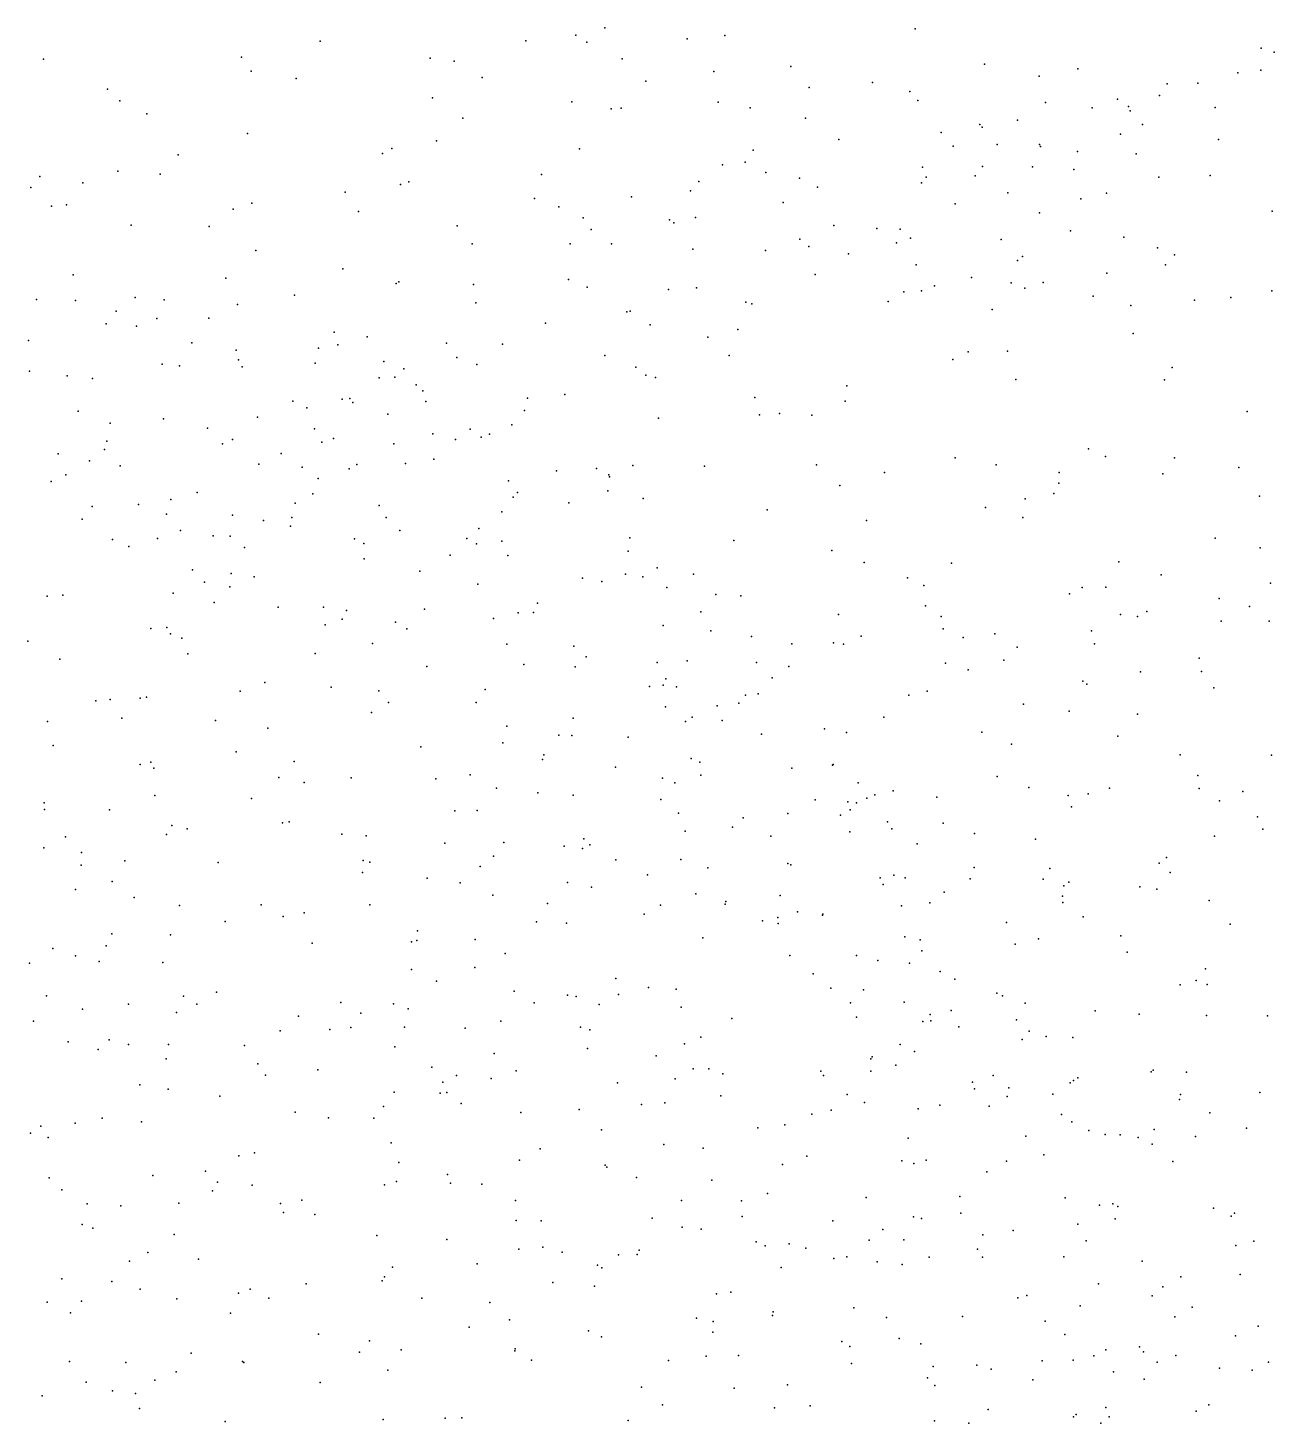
# Model space of a CAD drawing. Header units: metres. Extents: x -24.3 to 24.3, y -27.7 to 27.7.
# Drawn here: x -4.694 to -3.187, y 0.011 to 1.699 of the extents above; entities that cross this region are included whole.
import ezdxf

# ---------------------------------------------------------------- set-up
doc = ezdxf.new("R2010")
doc.units = ezdxf.units.M

msp = doc.modelspace()

# ---------------------------------------------------------------- linework, layer by layer
for p in [(-4.0314, 1.6902, 25.6247), (-3.9961, 1.6991, 12.1851), (-3.8509, 1.6901, 21.343), (-3.6206, 1.6978, 1.4397), (-4.3406, 1.6831, 15.5551), (-4.0916, 1.6835, 21.0318), (-4.0178, 1.6817, 1.0877), (-3.8968, 1.6859, 29.5334), (-3.2023, 1.6747, 15.0848), (-4.6754, 1.6613, 12.5417), (-4.4359, 1.6638, 29.7386), (-4.2076, 1.6623, 15.4666), (-4.1785, 1.6589, 25.5707), (-3.9752, 1.6617, 15.3433), (-3.5371, 1.6551, 12.3494), (-3.1866, 1.6697, 24.6497), (-4.4241, 1.6468, 20.7963), (-4.3694, 1.6377, 25.4788), (-4.1447, 1.6393, -12.9191), (-3.8645, 1.6464, 25.6818), (-3.7712, 1.6523, 24.4572), (-3.4709, 1.6409, 25.213), (-3.4239, 1.6496, 11.7216), (-3.2304, 1.6448, 24.2645), (-3.2026, 1.6479, 14.8932), (-4.598, 1.625, 29.7105), (-3.9465, 1.6347, 14.8181), (-3.749, 1.6269, 25.6241), (-3.6725, 1.6331, 15.096), (-3.6271, 1.6223, 25.4919), (-3.3161, 1.6314, 15.0807), (-3.2787, 1.6321, 24.5351), (-4.5827, 1.6108, 25.1796), (-4.2045, 1.6147, 29.7292), (-4.0361, 1.6098, 19.7978), (-3.8592, 1.6094, 15.224), (-3.6176, 1.6112, 29.109), (-3.4631, 1.6088, 28.8879), (-3.3762, 1.6129, 28.7747), (-3.3627, 1.604, 24.4492), (-3.3251, 1.6174, 25.0402), (-4.5503, 1.5951, 0.7985), (-4.168, 1.5901, 12.367), (-3.9884, 1.6012, 12.2653), (-3.9763, 1.6021, 25.6908), (-3.8203, 1.6026, 29.4946), (-3.7533, 1.5898, 12.0013), (-3.4969, 1.5875, 24.2469), (-3.4068, 1.6024, 23.7397), (-3.3609, 1.5989, 24.199), (-3.258, 1.603, 24.7922), (-4.4286, 1.5713, 12.5013), (-3.5895, 1.5726, 24.1233), (-3.5425, 1.5822, 24.381), (-3.5399, 1.5789, 29.0197), (-3.3724, 1.5707, 24.9001), (-3.3457, 1.5822, 22.9055), (-4.2539, 1.5532, 19.7581), (-4.1999, 1.5627, 15.3529), (-4.0269, 1.5529, 29.6802), (-3.7133, 1.5641, 24.2601), (-3.575, 1.5559, 24.5344), (-3.5214, 1.5579, -24.427), (-3.4705, 1.558, 23.9097), (-3.4693, 1.5557, 24.6599), (-3.2537, 1.564, 23.964), (-4.5125, 1.5456, 15.4324), (-4.265, 1.547, 25.5438), (-3.8265, 1.5366, 25.6306), (-3.8168, 1.5511, 24.1571), (-3.4246, 1.5496, 19.8953), (-3.3536, 1.5469, 23.8878), (-4.6798, 1.5192, 15.3697), (-4.5852, 1.526, 25.429), (-4.5342, 1.5221, 19.5393), (-4.0729, 1.5216, 12.8815), (-3.8537, 1.5335, 24.3265), (-3.8015, 1.5242, 15.1295), (-3.612, 1.5308, 24.6599), (-3.5481, 1.5201, 23.7932), (-3.5392, 1.5315, 24.7539), (-3.4788, 1.5309, 25.1325), (-3.4289, 1.5277, 11.8504), (-3.2638, 1.5206, 28.6579), (-4.6905, 1.5061, 13.6097), (-4.6277, 1.5115, 29.7327), (-4.2435, 1.5095, 14.6912), (-4.2331, 1.513, 0.9495), (-3.8823, 1.5133, 23.9615), (-3.7607, 1.5174, 23.8015), (-3.7388, 1.5064, 29.4365), (-3.613, 1.5118, 11.9425), (-3.6076, 1.5187, 25.3089), (-3.326, 1.5187, 1.7114), (-4.6473, 1.4851, -13.5956), (-4.4231, 1.487, 25.5432), (-4.3105, 1.5004, 15.3361), (-4.0813, 1.4926, -24.4113), (-3.964, 1.4949, 24.6434), (-3.8924, 1.5019, 29.6044), (-3.7805, 1.488, 25.5154), (-3.5724, 1.4864, 24.8727), (-3.5085, 1.4998, 25.0217), (-3.4202, 1.4923, 14.8026), (-3.3894, 1.499, 28.885), (-4.6655, 1.4835, 14.2855), (-4.4459, 1.4798, 14.542), (-4.2941, 1.4771, 29.7895), (-4.0518, 1.4827, 25.6042), (-4.0226, 1.4694, 24.0735), (-3.8865, 1.4699, 24.482), (-3.4702, 1.4753, 1.535), (-3.1889, 1.4776, 23.8106), (-4.5693, 1.4604, 12.5429), (-4.475, 1.4588, 29.799), (-4.175, 1.4598, 29.7587), (-4.0127, 1.4551, 23.9484), (-3.9181, 1.4671, 21.1607), (-3.9129, 1.4635, 15.113), (-3.7193, 1.46, 12.0837), (-3.6671, 1.4564, 23.6577), (-3.6391, 1.4556, 15.0736), (-3.4329, 1.4536, 22.4836), (-4.1565, 1.4381, 12.3616), (-4.0383, 1.4379, 24.265), (-3.9881, 1.438, 14.7008), (-3.7602, 1.4434, 1.1955), (-3.7495, 1.4346, 24.8208), (-3.6433, 1.4392, 24.9915), (-3.6265, 1.4446, 25.1164), (-3.5167, 1.443, 15.0761), (-3.3684, 1.4461, 15.0793), (-4.4182, 1.4299, 0.8589), (-3.8899, 1.4314, 24.6029), (-3.8018, 1.4298, 15.037), (-3.7013, 1.4258, 14.7303), (-3.497, 1.4178, 11.9635), (-3.491, 1.4224, 23.6241), (-3.3276, 1.433, 23.7006), (-3.307, 1.4248, 28.8311), (-4.3131, 1.4076, 20.8596), (-3.7416, 1.4009, 25.2774), (-3.6197, 1.4127, 29.3192), (-3.389, 1.4025, 28.9706), (-3.3179, 1.4126, 12.1283), (-4.6392, 1.4005, 25.168), (-4.4545, 1.3964, 15.2167), (-4.2485, 1.39, 19.9124), (-4.2452, 1.3918, 13.1121), (-4.1549, 1.3887, 25.572), (-4.0402, 1.3949, 24.4668), (-4.0174, 1.3853, 29.7158), (-3.8853, 1.3847, 12.2206), (-3.5976, 1.3873, 24.0711), (-3.5528, 1.397, -12.6631), (-3.5046, 1.3907, 23.8672), (-3.4883, 1.3843, 22.1258), (-3.4658, 1.3911, 29.0889), (-4.6837, 1.3704, -7.1818), (-4.6366, 1.3692, 29.8058), (-4.5644, 1.3728, -7.16), (-4.5293, 1.3701, -7.3223), (-4.3714, 1.3758, 25.5525), (-3.9193, 1.3828, 24.737), (-3.8258, 1.3674, 24.9793), (-3.6535, 1.3682, 23.5512), (-3.6347, 1.3798, 12.0404), (-3.6131, 1.3809, 21.8177), (-3.4054, 1.3746, 23.5536), (-3.2827, 1.3696, 11.8958), (-3.239, 1.3729, 15.1525), (-3.1895, 1.3811, 23.6964), (-4.5873, 1.3566, 25.5581), (-4.4407, 1.3645, -7.3964), (-4.1523, 1.3667, 23.9942), (-3.9697, 1.3557, 23.6687), (-3.9657, 1.3566, 25.4247), (-3.8184, 1.3655, 25.1181), (-3.5278, 1.3586, 12.3442), (-3.36, 1.3632, 23.2475), (-4.5994, 1.3411, -6.966), (-4.5626, 1.3383, -7.4296), (-4.5383, 1.3476, 20.7341), (-4.4751, 1.348, 12.5176), (-4.0679, 1.3419, 23.7781), (-3.9415, 1.3398, 25.2488), (-3.8353, 1.3344, 12.6805), (-4.6935, 1.3208, 15.0791), (-4.4956, 1.3183, -6.9633), (-4.3237, 1.331, -7.2456), (-4.2837, 1.3256, 12.4268), (-4.1879, 1.3178, 24.2936), (-4.1201, 1.3164, 25.4145), (-3.8718, 1.3252, 29.659), (-3.3569, 1.3296, 22.9265), (-4.4421, 1.3092, 13.446), (-4.3425, 1.3118, 29.8345), (-4.3193, 1.3159, -7.3945), (-4.1753, 1.3003, 23.8899), (-3.9961, 1.3029, 25.1267), (-3.8459, 1.3027, -12.9069), (-3.5565, 1.3071, 23.4795), (-3.509, 1.308, 29.2367), (-4.692, 1.2837, 12.6048), (-4.5315, 1.2923, -6.8394), (-4.5106, 1.2905, 29.8442), (-4.4394, 1.2976, 25.493), (-4.4351, 1.289, 15.0611), (-4.3468, 1.2934, -6.9976), (-4.2635, 1.2957, 14.4221), (-4.2393, 1.2866, -7.3209), (-4.1509, 1.2921, 24.6849), (-3.9585, 1.2889, 24.5321), (-3.5753, 1.2982, 29.3444), (-3.3098, 1.2885, 23.5623), (-4.6468, 1.2784, 19.6626), (-4.6161, 1.2751, -7.5069), (-4.2692, 1.2759, -13.2706), (-4.2501, 1.2768, 24.4117), (-4.2244, 1.2675, 24.5515), (-3.9465, 1.2792, 19.9956), (-3.9349, 1.2762, 14.9547), (-3.7036, 1.2662, 21.6273), (-3.4991, 1.2739, 15.0761), (-3.3192, 1.2735, 28.9783), (-4.3139, 1.25, -7.4925), (-4.3045, 1.2508, 15.0036), (-4.2164, 1.26, -7.0551), (-4.0897, 1.2511, 1.0212), (-4.0446, 1.2557, 12.2907), (-3.8146, 1.252, 12.1754), (-4.6333, 1.2356, -6.6853), (-4.3736, 1.2478, 14.2081), (-4.3565, 1.2395, -6.7596), (-4.3012, 1.2458, 25.419), (-4.2128, 1.2471, 25.3162), (-4.0932, 1.2364, 14.9686), (-3.785, 1.2325, 24.2702), (-3.7054, 1.2478, 23.4406), (-3.2192, 1.2353, 1.7549), (-4.5945, 1.2211, 14.8923), (-4.5301, 1.2261, -7.5812), (-4.4162, 1.2282, 19.9444), (-4.2587, 1.2318, -6.7862), (-4.1086, 1.2191, -7.0549), (-3.9312, 1.2272, 23.522), (-3.8092, 1.2309, 14.9237), (-3.7459, 1.2308, 29.5674), (-4.5986, 1.1992, -24.287), (-4.477, 1.215, 12.5468), (-4.4466, 1.2013, -7.6313), (-4.3475, 1.2142, 24.3826), (-4.3243, 1.2024, 24.5482), (-4.2043, 1.2079, 25.1045), (-4.1768, 1.2012, -7.4339), (-4.1589, 1.2136, 29.8122), (-4.1458, 1.204, -6.878), (-4.1359, 1.2075, 20.9921), (-4.6573, 1.1838, 14.682), (-4.6015, 1.189, -6.5858), (-4.4585, 1.1961, -6.636), (-4.3876, 1.1843, 13.7485), (-4.3387, 1.1981, -7.581), (-4.2514, 1.1959, 14.8957), (-3.4112, 1.1899, 15.0892), (-4.6197, 1.1754, -7.6403), (-4.5824, 1.1694, 29.8745), (-4.4147, 1.1715, 13.9895), (-4.3624, 1.1678, 24.0884), (-4.3056, 1.1657, 25.2113), (-4.296, 1.171, 12.3934), (-4.2372, 1.1721, -6.6514), (-4.2032, 1.1776, 23.7263), (-4.0062, 1.1663, -13.1396), (-3.9622, 1.1698, 12.219), (-3.8757, 1.1689, 1.1393), (-3.7402, 1.1707, -24.5612), (-3.5723, 1.1792, 21.9155), (-3.5229, 1.1704, 23.7723), (-3.3906, 1.1806, 29.1616), (-3.3069, 1.1792, 23.462), (-3.2291, 1.1675, 14.6813), (-4.6659, 1.1503, 14.5408), (-4.6484, 1.1587, -13.8882), (-4.343, 1.1539, 29.8569), (-4.1127, 1.1513, 14.8152), (-4.0547, 1.1633, 23.5631), (-3.9912, 1.1584, 14.8392), (-3.9906, 1.1562, 29.7588), (-3.6579, 1.1615, 12.0658), (-3.447, 1.1484, 23.3908), (-3.4468, 1.1612, 11.9966), (-3.3213, 1.1598, 20.039), (-4.4895, 1.1372, 25.3071), (-4.3496, 1.1356, 23.9685), (-4.107, 1.1315, -7.4898), (-4.1017, 1.1373, -6.7778), (-3.9924, 1.1391, -6.9951), (-3.712, 1.1454, 23.3693), (-3.453, 1.1358, 29.2869), (-3.2043, 1.1327, -24.4308), (-4.6162, 1.12, 25.3718), (-4.5604, 1.1228, -7.727), (-4.521, 1.1286, -6.481), (-4.3708, 1.1244, 24.698), (-4.2691, 1.1216, -6.5459), (-4.0396, 1.1247, -7.3793), (-3.9498, 1.1297, -7.1018), (-3.7997, 1.1163, 12.0949), (-3.5358, 1.1188, 15.0188), (-3.4876, 1.1295, 1.4897), (-4.6283, 1.1047, 14.3949), (-4.5265, 1.1111, 14.5504), (-4.4465, 1.1099, 25.1281), (-4.409, 1.1031, -6.4674), (-4.3747, 1.1068, 24.8729), (-4.2608, 1.1068, 13.5489), (-4.1208, 1.1138, -6.6754), (-3.6798, 1.1033, 29.5699), (-3.4906, 1.1069, 22.1242), (-4.5919, 1.0803, 19.9581), (-4.5374, 1.0814, 0.8089), (-4.5095, 1.0911, 12.5901), (-4.4701, 1.0849, 29.8696), (-4.4493, 1.0842, 24.9936), (-4.3766, 1.0966, 14.6271), (-4.299, 1.0809, -7.7132), (-4.2442, 1.0913, 14.6855), (-4.163, 1.0815, 13.2853), (-4.1488, 1.0934, 24.6639), (-3.9661, 1.0822, 23.4679), (-3.2577, 1.0819, 15.2038), (-4.5721, 1.0719, -6.3785), (-4.4321, 1.0708, 24.4895), (-4.2876, 1.0753, 23.8005), (-4.1514, 1.0752, -7.6166), (-4.1207, 1.0783, 14.6674), (-3.9681, 1.0661, -7.3276), (-3.8402, 1.0789, 29.7122), (-3.7218, 1.067, 14.8918), (-3.2033, 1.0701, 28.9357), (-4.2875, 1.057, 0.93), (-4.1833, 1.0612, 23.6215), (-4.1135, 1.0609, 12.2501), (-3.6826, 1.0524, 21.6828), (-3.5769, 1.0517, 23.3323), (-3.3744, 1.0534, 15.1371), (-4.495, 1.0436, 14.3317), (-4.4483, 1.0391, -6.3576), (-4.4203, 1.0352, 24.0482), (-4.22, 1.0418, 14.5627), (-4.0232, 1.0334, -24.6474), (-3.9997, 1.0296, -6.6757), (-3.9712, 1.0383, 20.1661), (-3.9504, 1.0353, 14.291), (-3.9328, 1.0461, -6.8516), (-3.889, 1.0384, 14.7467), (-3.63, 1.0341, 12.5646), (-3.3231, 1.0374, -12.8779), (-4.652, 1.0131, 12.7016), (-4.5183, 1.0155, 24.7272), (-4.4803, 1.0285, 24.5899), (-4.4498, 1.0232, -7.8532), (-4.1499, 1.0262, -6.4443), (-3.9211, 1.0224, 21.2148), (-3.8619, 1.0137, -6.9434), (-3.6103, 1.0247, 14.9353), (-3.4342, 1.0145, 10.3768), (-3.4188, 1.0224, 23.2322), (-3.3901, 1.0228, 22.8477), (-3.1908, 1.0276, 10.4421), (-4.6708, 1.0118, 14.1705), (-4.4689, 1.0039, 24.3567), (-4.3912, 0.9983, 23.905), (-4.3367, 0.9984, -6.323), (-4.2144, 0.996, 13.9231), (-4.0778, 1.0032, 23.5066), (-3.8317, 1.012, 12.8341), (-3.6082, 1.0002, 10.3494), (-3.2529, 1.0088, 29.1033), (-3.2162, 0.9994, 11.9607), (-4.314, 0.984, 14.3957), (-4.3085, 0.9943, 12.3455), (-4.2495, 0.9801, 20.1995), (-4.1308, 0.9846, 21.0092), (-4.101, 0.9916, 14.572), (-4.0824, 0.9918, 29.8286), (-3.88, 0.9926, -7.2429), (-3.7136, 0.9897, 23.3291), (-3.5892, 0.9873, 10.2154), (-3.3726, 0.9894, 10.5049), (-3.352, 0.9871, 29.2637), (-3.3404, 0.9932, 10.1488), (-3.2508, 0.9817, 10.5938), (-3.1925, 0.9814, 15.2641), (-4.5452, 0.9726, -7.8519), (-4.5259, 0.9739, 14.2048), (-4.5217, 0.966, 29.8776), (-4.3347, 0.9769, -7.8187), (-4.2356, 0.9722, -6.3074), (-3.9258, 0.9762, 29.7628), (-3.8679, 0.9699, -6.7824), (-3.8186, 0.9631, -7.0298), (-3.6863, 0.9633, 23.9434), (-3.5869, 0.9723, 14.5145), (-3.5244, 0.9662, 11.9878), (-3.4076, 0.97, 10.0204), (-4.6941, 0.9574, -14.1469), (-4.5079, 0.9609, 12.564), (-4.2771, 0.9545, 23.675), (-4.1147, 0.9538, -7.6747), (-4.0337, 0.9511, 12.0717), (-3.7698, 0.9539, 10.3311), (-3.7195, 0.9553, 29.6578), (-3.7074, 0.9535, 10.1004), (-3.5628, 0.9617, 10.0312), (-3.4974, 0.95, 15.0266), (-3.4039, 0.9539, 10.6285), (-4.6553, 0.9357, 24.9763), (-4.5007, 0.9418, 24.2279), (-4.3465, 0.9425, -6.2415), (-4.0943, 0.9291, 13.6717), (-4.0189, 0.9382, -6.4261), (-3.933, 0.9314, -6.5317), (-3.8966, 0.9334, -7.3949), (-3.8129, 0.9315, 11.9899), (-3.5843, 0.9308, 23.7409), (-3.5135, 0.9344, 29.4733), (-3.2773, 0.9368, 10.7576), (-4.2117, 0.9267, -7.7608), (-4.032, 0.9261, 24.4483), (-3.9223, 0.9118, 13.1085), (-3.7939, 0.9128, -7.1789), (-3.7736, 0.9268, 10.4554), (-3.5565, 0.9227, 1.4498), (-3.3483, 0.9203, 15.1565), (-3.2745, 0.9208, 9.8791), (-4.4375, 0.8967, -7.8798), (-4.4074, 0.9073, 14.2204), (-4.3274, 0.9017, 24.7122), (-4.2696, 0.8971, 12.1903), (-4.1408, 0.899, 12.0664), (-3.942, 0.9025, 14.5635), (-3.9257, 0.9042, -7.4937), (-3.9095, 0.902, 23.3631), (-3.6064, 0.897, 29.5709), (-3.4181, 0.9091, 10.7453), (-3.4132, 0.9053, 23.2759), (-3.2597, 0.9007, 10.8759), (-4.6121, 0.8853, 12.7129), (-4.5945, 0.8867, -6.159), (-4.5581, 0.8882, 14.0797), (-4.5507, 0.8895, 24.388), (-4.2579, 0.8833, 29.8563), (-4.1519, 0.8832, -6.2623), (-3.9229, 0.878, 10.3543), (-3.8603, 0.8792, 10.0115), (-3.8343, 0.8824, -7.3221), (-3.8259, 0.892, 14.6913), (-3.8107, 0.8937, -6.6992), (-3.6283, 0.8919, 11.9265), (-3.4896, 0.8813, 22.1526), (-4.5805, 0.8641, -7.8818), (-4.467, 0.8613, 23.9404), (-4.2783, 0.8711, -6.1673), (-4.0345, 0.8643, 29.8189), (-3.8907, 0.8652, -6.4363), (-3.8541, 0.8615, 24.1721), (-3.6587, 0.8652, 23.2947), (-3.4346, 0.8726, 22.6593), (-3.352, 0.8692, 29.3286), (-4.6705, 0.8603, 24.8792), (-4.404, 0.852, -6.1121), (-4.1149, 0.8544, 1.0368), (-4.052, 0.8438, 14.4419), (-3.8988, 0.86, 11.9459), (-3.8067, 0.845, 9.9108), (-3.7306, 0.8511, -6.7933), (-3.704, 0.8469, 20.2159), (-3.5403, 0.8473, 14.9754), (-4.6637, 0.8312, 13.8715), (-4.2188, 0.8294, 23.5836), (-4.1197, 0.8345, -7.7507), (-4.0361, 0.8434, 11.964), (-3.9678, 0.8412, -6.334), (-3.5044, 0.8329, 23.4998), (-3.3757, 0.8425, 14.5009), (-4.5453, 0.8111, 29.8684), (-4.4422, 0.8233, 14.095), (-4.3722, 0.8119, 20.3149), (-4.0717, 0.8141, -6.2372), (-4.0698, 0.82, 20.3383), (-3.8919, 0.8155, 10.5478), (-3.8812, 0.8109, 29.7651), (-3.3004, 0.82, 23.1425), (-3.1897, 0.8194, 29.1459), (-4.5584, 0.8081, 24.2375), (-4.5416, 0.8037, -6.0621), (-4.1591, 0.7957, 29.8426), (-3.9832, 0.8051, 10.0206), (-3.8802, 0.7952, -6.3391), (-3.7698, 0.8038, -6.5241), (-3.7206, 0.8073, -6.679), (-3.7201, 0.8081, -24.8114), (-3.5214, 0.7936, 29.5262), (-3.2787, 0.7947, 9.6983), (-4.3907, 0.7925, 20.7186), (-4.3598, 0.7865, 12.1787), (-4.3031, 0.7922, -6.0723), (-4.2008, 0.7906, 11.9934), (-4.1273, 0.7797, 14.2971), (-3.9263, 0.7914, 14.4701), (-3.9115, 0.7859, -7.5659), (-3.6896, 0.7859, 9.7468), (-3.6474, 0.7763, 11.8758), (-3.4832, 0.7803, 23.2229), (-3.3859, 0.7795, 10.914), (-3.2772, 0.7792, 11.941), (-4.6744, 0.7619, 24.6564), (-4.5406, 0.7706, 24.1167), (-4.4238, 0.7671, -6.0238), (-4.0774, 0.7737, 10.1919), (-4.0344, 0.7712, 10.3614), (-3.9285, 0.7657, 13.7891), (-3.7418, 0.7653, -7.2285), (-3.7023, 0.7628, -6.5865), (-3.6919, 0.7618, 14.7699), (-3.6793, 0.7673, -6.9421), (-3.6694, 0.7713, -6.8161), (-3.5947, 0.7685, 21.8862), (-3.4357, 0.7707, 15.0881), (-3.4114, 0.7725, 22.896), (-3.2527, 0.7642, 29.2536), (-3.2245, 0.7753, 1.7845), (-4.6741, 0.7535, -6.0157), (-4.5953, 0.7533, 0.788), (-4.1776, 0.752, -6.1012), (-4.1506, 0.7524, -7.8226), (-3.9072, 0.7493, -13.4662), (-3.829, 0.7438, 13.4178), (-3.775, 0.7489, 11.8312), (-3.7111, 0.7468, 29.6876), (-3.6994, 0.7533, 23.2811), (-3.4316, 0.7569, 9.6603), (-3.2065, 0.7448, 15.2745), (-4.52, 0.7345, -5.994), (-4.5016, 0.7302, -7.9371), (-4.3862, 0.7374, 29.8579), (-4.3781, 0.7387, -7.8969), (-3.899, 0.7276, -6.252), (-3.8417, 0.7323, -7.5176), (-3.6997, 0.7265, -7.139), (-3.6544, 0.7389, 14.2026), (-3.6492, 0.7303, 10.7867), (-3.5871, 0.7373, 14.9197), (-3.2004, 0.7301, 11.2238), (-4.6487, 0.7206, 13.7976), (-4.5266, 0.7233, 12.4019), (-4.3144, 0.7237, 12.056), (-4.2851, 0.7217, -24.9045), (-4.1899, 0.713, 14.1892), (-4.1184, 0.7139, 11.8954), (-4.0453, 0.7093, 29.8159), (-4.0215, 0.7181, 21.1057), (-4.0142, 0.7111, -7.7249), (-3.7953, 0.7213, -6.3264), (-3.6183, 0.7122, -13.3261), (-3.549, 0.7247, 10.8578), (-3.4752, 0.7178, 22.3153), (-3.2585, 0.7216, 9.6047), (-4.6748, 0.7072, 24.8872), (-4.6294, 0.7016, 20.2642), (-4.2885, 0.6922, -7.8796), (-4.1309, 0.6972, 10.0899), (-4.0234, 0.7066, 10.522), (-3.9827, 0.6928, 9.8292), (-3.9042, 0.6931, 21.3014), (-3.3168, 0.6958, 23.0277), (-4.6296, 0.6865, 24.3458), (-4.577, 0.6915, 12.5544), (-4.4638, 0.6895, 13.9664), (-4.2893, 0.6773, 14.0854), (-4.2803, 0.6901, -6.011), (-4.147, 0.6848, 10.2763), (-3.8717, 0.683, 14.4859), (-3.7748, 0.6883, -7.3983), (-3.7711, 0.6866, -25.1001), (-3.5495, 0.6837, 23.1727), (-3.4578, 0.6825, 23.0905), (-3.3255, 0.6887, 29.3693), (-3.3125, 0.6775, 11.1159), (-4.5922, 0.6667, 29.8366), (-4.211, 0.6707, -13.7911), (-4.1713, 0.665, 24.4862), (-4.0413, 0.6654, 23.4488), (-4.0123, 0.6599, 11.8205), (-3.9445, 0.6746, 14.3664), (-3.6633, 0.6712, 1.3934), (-3.6596, 0.6628, 23.6942), (-3.6466, 0.6742, -7.032), (-3.6329, 0.671, -6.898), (-3.5541, 0.6697, 12.7347), (-3.466, 0.6696, 10.9959), (-3.4408, 0.6612, 12.5295), (-3.435, 0.666, 20.1513), (-3.349, 0.6602, 12.3314), (-4.6364, 0.6568, -24.7959), (-4.5654, 0.6472, 13.8417), (-4.1318, 0.6501, 10.4222), (-3.8863, 0.6516, 9.693), (-3.85, 0.6426, 24.0177), (-3.784, 0.6498, 9.6325), (-3.5857, 0.6539, 9.5399), (-3.4425, 0.6487, 23.0615), (-3.4421, 0.6414, 22.6638), (-3.3283, 0.6572, 15.1705), (-3.2653, 0.6436, 11.3068), (-4.5107, 0.6375, 23.9996), (-4.412, 0.6382, 12.0801), (-4.3601, 0.6289, 0.9231), (-4.2803, 0.6382, 23.6473), (-4.0654, 0.6398, 14.2456), (-3.9487, 0.6271, -7.6667), (-3.9289, 0.6379, -6.1342), (-3.8505, 0.6392, -7.5546), (-3.7633, 0.63, 29.7358), (-3.7329, 0.6258, 14.6827), (-3.7326, 0.627, 13.8364), (-3.6374, 0.637, 29.652), (-3.603, 0.641, -6.6547), (-4.4556, 0.6184, 29.8242), (-4.3854, 0.6242, -7.9161), (-4.0788, 0.6177, -7.8048), (-4.0427, 0.6164, 1.0969), (-3.8053, 0.6192, 14.5732), (-3.7869, 0.6231, 11.7707), (-3.7865, 0.616, 10.803), (-3.5105, 0.6172, 15.0208), (-3.4177, 0.624, 9.4916), (-3.2399, 0.615, 9.4979), (-4.5925, 0.6032, 24.1516), (-4.5217, 0.602, 12.3084), (-4.3502, 0.592, -5.9143), (-4.2299, 0.5938, 29.832), (-4.2235, 0.5954, 10.1246), (-4.2229, 0.6071, -5.9788), (-4.1531, 0.5963, 14.1556), (-3.8775, 0.5984, 29.7772), (-3.6332, 0.5995, 14.8658), (-3.6149, 0.596, -6.5448), (-3.4997, 0.5909, 11.8645), (-3.4718, 0.5974, 1.5709), (-3.3719, 0.6009, 11.8922), (-4.6641, 0.5855, 12.6967), (-4.6364, 0.5768, 24.2633), (-4.5995, 0.5886, 13.7249), (-4.1167, 0.5797, 11.8122), (-3.7725, 0.5769, -6.2716), (-3.6919, 0.5771, 10.9327), (-3.6128, 0.5829, 13.2056), (-3.3643, 0.5813, 22.9164), (-4.6922, 0.5677, 13.4346), (-4.6078, 0.57, -7.9598), (-4.5307, 0.5687, 24.7149), (-4.2301, 0.5601, 11.8755), (-4.1533, 0.5627, 10.5092), (-3.6659, 0.5709, 20.2181), (-3.6276, 0.5679, 13.4295), (-3.5906, 0.5576, -6.9802), (-3.2697, 0.561, 15.2288), (-4.2, 0.5459, 10.0145), (-3.9828, 0.5491, 24.1901), (-3.7441, 0.5548, 9.5135), (-3.5728, 0.5484, -6.831), (-3.3002, 0.5418, 29.3577), (-3.281, 0.5468, -25.313), (-3.2675, 0.5421, 11.893), (-4.6715, 0.5285, 13.5467), (-4.5058, 0.528, 13.816), (-4.4661, 0.5329, -7.9258), (-4.1057, 0.5339, 9.8177), (-4.0412, 0.5291, 9.6961), (-4.031, 0.5276, -6.025), (-3.9797, 0.5301, 14.2672), (-3.9435, 0.5384, 10.772), (-3.91, 0.5365, 23.3772), (-3.7228, 0.5375, 23.2736), (-3.6832, 0.5355, 21.7449), (-3.5219, 0.5315, 23.3286), (-3.5151, 0.5283, 29.5481), (-4.6281, 0.5122, 12.6065), (-4.5723, 0.5181, 12.4184), (-4.5144, 0.5082, 12.2257), (-4.4896, 0.5184, 23.9102), (-4.3155, 0.5201, 13.9908), (-4.2915, 0.5073, -14.0758), (-4.2518, 0.5187, 20.5413), (-4.2341, 0.5127, 23.6192), (-4.0815, 0.52, 10.6393), (-4.0031, 0.5179, -7.7212), (-3.9039, 0.5146, 14.381), (-3.6991, 0.52, -7.2843), (-3.6342, 0.5208, 23.163), (-3.5771, 0.5106, -6.5077), (-3.4879, 0.5194, 22.9871), (-3.403, 0.5103, 29.4518), (-4.6872, 0.4977, 24.378), (-4.3667, 0.5039, 24.5611), (-4.3033, 0.4901, 29.8052), (-4.2385, 0.4903, 10.3282), (-4.122, 0.4976, -7.7989), (-4.0256, 0.4904, 29.7886), (-3.8424, 0.5007, 10.8628), (-3.6918, 0.5025, -6.3284), (-3.6117, 0.4973, -25.4744), (-3.6025, 0.5058, 13.6639), (-3.602, 0.498, -7.0647), (-3.5679, 0.4907, 11.0391), (-3.4982, 0.4994, 12.8694), (-3.3499, 0.5062, 15.1529), (-3.2684, 0.5045, 9.4463), (-3.1946, 0.5043, 14.2314), (-4.6454, 0.4728, 24.197), (-4.5957, 0.4752, -5.7824), (-4.3889, 0.4859, -5.8528), (-4.3289, 0.4877, 11.9237), (-4.1653, 0.489, -5.9425), (-4.0143, 0.4872, 20.4031), (-3.8802, 0.4784, 11.721), (-3.4912, 0.4755, 13.9316), (-3.4827, 0.4856, 22.2563), (-3.4623, 0.4792, 15.0659), (-3.4299, 0.4781, 22.817), (-4.609, 0.4635, 29.7643), (-4.5725, 0.4695, -7.9353), (-4.5242, 0.4694, 0.8478), (-4.4322, 0.4684, 29.7909), (-4.2503, 0.4667, 10.1596), (-4.1299, 0.4585, 23.5493), (-4.017, 0.4648, 21.126), (-3.8998, 0.4703, -7.5988), (-3.6388, 0.4693, 29.6281), (-3.6217, 0.4611, -6.3852), (-4.5269, 0.4523, 13.6927), (-4.4161, 0.4462, -7.8884), (-4.2055, 0.442, 20.8904), (-3.9339, 0.4556, -6.0501), (-3.8892, 0.4399, 1.2372), (-3.8705, 0.44, 23.9179), (-3.6743, 0.4523, 1.4188), (-3.6729, 0.4546, 14.7507), (-3.6441, 0.4445, -7.1906), (-4.4066, 0.4322, -25.4083), (-4.3435, 0.4387, 23.7236), (-4.1922, 0.4239, 24.3924), (-4.1758, 0.4319, 9.8437), (-4.1338, 0.4282, -25.5324), (-4.1035, 0.4374, 14.1265), (-3.9809, 0.4232, -13.8841), (-3.9113, 0.4281, 21.3318), (-3.8533, 0.434, 29.742), (-3.735, 0.437, 14.6437), (-3.7317, 0.432, 23.6667), (-3.6744, 0.437, 11.762), (-3.5514, 0.4238, 9.3616), (-3.5264, 0.4319, -6.8837), (-3.4331, 0.4229, 9.3752), (-3.4294, 0.426, 20.1643), (-3.4242, 0.4293, 11.8242), (-3.3353, 0.4365, -13.5428), (-3.333, 0.4384, 11.4721), (-3.2924, 0.4359, 11.5852), (-4.5586, 0.4208, 12.2994), (-4.5244, 0.4155, 23.964), (-4.4621, 0.4071, 23.8619), (-4.2511, 0.4119, 10.0293), (-4.1955, 0.4107, 14.0403), (-4.1873, 0.4112, -7.8044), (-3.8557, 0.4075, 14.4417), (-3.7029, 0.4089, -6.2624), (-3.5489, 0.4159, -6.4429), (-3.5096, 0.4065, -6.7758), (-3.5076, 0.417, -6.5417), (-3.4544, 0.4093, 11.2048), (-3.2999, 0.4091, 29.324), (-3.204, 0.4112, 12.2019), (-4.2639, 0.3945, 23.6422), (-4.1698, 0.3979, -5.8968), (-4.0273, 0.3909, 10.7204), (-3.9518, 0.3969, 14.2317), (-3.9238, 0.3989, 10.817), (-3.7223, 0.3899, -7.3706), (-3.6822, 0.3994, 9.4072), (-3.617, 0.3916, 14.8764), (-3.5911, 0.396, -7.1038), (-3.5311, 0.3949, 11.1044), (-3.3011, 0.4031, 15.215), (-4.6369, 0.3744, 12.6467), (-4.6042, 0.3803, 12.4614), (-4.5565, 0.3759, -7.9047), (-4.3707, 0.3876, -5.8243), (-4.3306, 0.3806, -7.8478), (-4.2756, 0.3803, 10.2828), (-4.098, 0.3873, -7.7586), (-3.7784, 0.3723, 11.7229), (-3.7458, 0.3853, 10.9398), (-3.4436, 0.3847, 13.5707), (-3.4312, 0.3759, 29.4296), (-3.2644, 0.3868, -25.7635), (-4.6911, 0.3622, 13.0231), (-4.6783, 0.3706, 13.2007), (-4.6694, 0.357, 12.8214), (-4.0004, 0.3662, -5.9774), (-3.8112, 0.3688, 23.3105), (-3.6292, 0.3563, 29.5797), (-3.4868, 0.3585, -6.6774), (-3.4109, 0.3655, 11.3973), (-3.3908, 0.3606, 15.1208), (-3.373, 0.3603, 13.1822), (-3.3512, 0.357, 1.7158), (-3.3317, 0.3667, 22.7372), (-3.2815, 0.3582, 9.3572), (-3.2198, 0.3682, 29.2143), (-4.42, 0.3383, -7.8589), (-4.2545, 0.3506, 11.8294), (-4.0745, 0.3434, 23.5128), (-3.9247, 0.3483, 9.5238), (-3.8773, 0.3439, -6.0569), (-3.3343, 0.3487, 12.769), (-4.439, 0.3348, 29.7051), (-4.2454, 0.3269, 10.4389), (-4.0996, 0.3294, 11.7529), (-3.9957, 0.3236, -7.6659), (-3.9939, 0.3212, 24.0566), (-3.7811, 0.3241, -7.4471), (-3.752, 0.3343, 23.2075), (-3.6368, 0.3288, -6.2926), (-3.6223, 0.3255, 23.0382), (-3.6075, 0.3294, 23.4501), (-3.5104, 0.3285, 11.8234), (-3.465, 0.3359, 22.8346), (-3.3093, 0.3278, 11.7317), (-4.6683, 0.308, -5.7009), (-4.5431, 0.3108, 13.5347), (-4.4792, 0.3161, 12.0812), (-4.2484, 0.3038, -7.8042), (-4.1864, 0.3121, 9.8026), (-3.958, 0.3086, 11.709), (-3.8667, 0.3055, -7.5485), (-3.5342, 0.3156, -6.4028), (-4.653, 0.2935, -7.9063), (-4.4707, 0.2926, 23.8285), (-4.4647, 0.3028, -5.7646), (-4.4228, 0.2994, 11.9707), (-4.2628, 0.2999, 9.9543), (-4.1828, 0.3016, 1.0483), (-4.1451, 0.3004, 10.5643), (-3.7994, 0.2891, -6.0953), (-4.6224, 0.2769, 29.5995), (-4.5817, 0.2741, 12.3526), (-4.5116, 0.2775, 24.5681), (-4.3885, 0.2772, 23.7241), (-4.3627, 0.2813, -5.7899), (-4.1044, 0.2809, 9.7087), (-3.9033, 0.2809, 23.3766), (-3.8307, 0.2805, 29.6811), (-3.6801, 0.2844, -25.972), (-3.5669, 0.2856, -7.172), (-3.4392, 0.2839, -6.5008), (-3.398, 0.2751, -6.7602), (-3.3818, 0.2769, -6.6024), (-3.3756, 0.2734, 11.5407), (-3.2598, 0.2715, 13.779), (-4.385, 0.2663, 13.7679), (-4.3469, 0.2639, -7.8189), (-4.1036, 0.2564, -7.7284), (-4.0731, 0.2562, 10.6485), (-3.9388, 0.2592, -5.9891), (-3.83, 0.2613, 14.4275), (-3.7202, 0.2562, -6.1524), (-3.6227, 0.2609, 11.0655), (-3.6131, 0.259, 14.8667), (-3.5654, 0.2653, 21.8935), (-3.379, 0.2585, 29.3404), (-3.2387, 0.2617, -6.3673), (-3.2343, 0.2653, -6.8104), (-4.6284, 0.2517, 12.6286), (-4.6156, 0.2474, 13.269), (-4.5172, 0.2398, -14.6579), (-4.2722, 0.2383, 29.6714), (-3.9028, 0.2483, 14.2438), (-3.8797, 0.2461, 10.8395), (-3.6601, 0.2455, 9.3318), (-3.5388, 0.2394, 14.9973), (-3.5022, 0.2443, -7.0913), (-3.4239, 0.2523, -6.9715), (-4.1875, 0.2334, 11.8101), (-4.1002, 0.2217, 14.0352), (-4.0712, 0.2241, -5.904), (-3.9548, 0.2206, 1.2161), (-3.8131, 0.2306, 21.4436), (-3.8023, 0.2259, 9.3932), (-3.7732, 0.2282, 11.7203), (-3.7531, 0.223, -7.4014), (-3.6765, 0.2329, 21.6819), (-3.6345, 0.2331, -13.9095), (-3.5453, 0.222, 22.8697), (-3.414, 0.2319, 11.8508), (-3.2329, 0.2263, -6.2699), (-3.2111, 0.2317, -7.0563), (-4.5712, 0.2074, -5.6973), (-4.5491, 0.2179, -7.8556), (-4.4877, 0.2098, 12.166), (-4.1505, 0.2043, 23.5409), (-4.0478, 0.2183, -14.18), (-4.005, 0.2026, 14.104), (-3.9798, 0.215, 10.7527), (-3.9569, 0.2153, -7.6086), (-3.7191, 0.2104, 14.6247), (-3.7034, 0.2128, 23.0836), (-3.6666, 0.2067, -7.3339), (-3.6364, 0.2034, -6.2216), (-3.6039, 0.2123, 29.4881), (-3.5392, 0.2122, -7.2539), (-3.441, 0.2125, 11.347), (-3.346, 0.2073, 11.6381), (-4.6529, 0.186, 13.0401), (-4.2626, 0.1886, 13.8598), (-4.253, 0.2001, 10.3834), (-3.9999, 0.1992, 29.6656), (-3.7828, 0.1996, 23.2309), (-3.2995, 0.1885, -26.1507), (-3.2277, 0.1913, -7.1778), (-4.5927, 0.1827, 12.4814), (-4.5583, 0.1737, 13.409), (-4.4254, 0.1736, 12.0648), (-4.3575, 0.1799, 23.6567), (-4.2656, 0.1835, -5.8014), (-4.0589, 0.1815, 9.6386), (-4.0088, 0.1772, 23.4518), (-3.8437, 0.17, 23.7597), (-3.3992, 0.18, -7.1097), (-3.3213, 0.1763, 29.2386), (-4.6707, 0.1576, 29.4817), (-4.6292, 0.159, -7.8452), (-4.5139, 0.1618, 29.5351), (-4.4393, 0.1687, -5.7263), (-4.4026, 0.1626, 13.6821), (-4.2176, 0.1625, 9.8314), (-4.1352, 0.1575, 10.5616), (-3.8611, 0.1678, 23.3209), (-3.4966, 0.1629, 23.1742), (-3.4859, 0.166, 11.2154), (-3.4211, 0.1534, 22.2218), (-3.3341, 0.1653, 22.6516), (-4.6424, 0.145, 12.9054), (-4.4492, 0.1443, -7.7987), (-4.1116, 0.1366, -7.7165), (-3.8853, 0.1384, 11.7559), (-3.7932, 0.1418, 14.454), (-3.7926, 0.1462, -6.0733), (-3.695, 0.1508, 11.7894), (-3.6556, 0.1393, 14.7473), (-3.5634, 0.1406, 11.8404), (-3.3065, 0.14, -7.2779), (-3.2859, 0.1518, -6.1998), (-4.3425, 0.119, -5.7622), (-4.1603, 0.1274, -5.855), (-4.0159, 0.1232, -7.6347), (-3.8655, 0.1215, 20.4226), (-3.8653, 0.1345, 14.2751), (-3.4636, 0.1348, -7.2206), (-3.4398, 0.1187, 29.3006), (-3.2058, 0.1289, -7.3955), (-4.281, 0.1111, -7.7433), (-4.0001, 0.1158, -5.9455), (-3.7096, 0.11, -7.3924), (-3.6997, 0.1042, 29.4684), (-3.6401, 0.1137, -6.1065), (-3.6139, 0.1072, 11.066), (-3.3496, 0.1039, 11.8683), (-3.2334, 0.1169, 9.2831), (-4.6436, 0.0859, -5.6419), (-4.5756, 0.0847, -7.7999), (-4.4966, 0.0962, 13.4922), (-4.4345, 0.0862, 0.9272), (-4.4329, 0.0846, 12.1616), (-4.2928, 0.0973, 23.5874), (-4.2424, 0.1001, 10.2343), (-4.1052, 0.0988, 29.5859), (-4.1048, 0.1012, 20.7203), (-4.085, 0.0876, 13.9744), (-3.9192, 0.0874, 14.1233), (-3.8737, 0.0926, -6.0226), (-3.8344, 0.0931, 29.5412), (-3.4671, 0.0868, 15.0726), (-3.4298, 0.0877, 11.3933), (-3.4048, 0.0929, 1.706), (-3.3901, 0.1002, -7.3275), (-3.3447, 0.0978, 15.2075), (-3.3281, 0.085, -7.4086), (-3.3056, 0.0931, 11.7363), (-3.1932, 0.0851, 29.0462), (-4.5148, 0.0735, 23.7556), (-4.2587, 0.0757, 10.0259), (-3.698, 0.0837, 23.5798), (-3.5991, 0.0801, 22.9168), (-3.5462, 0.0814, -6.1449), (-3.5288, 0.0766, 9.2619), (-3.3807, 0.0737, -6.1498), (-3.2527, 0.0781, -6.0788), (-3.2133, 0.0757, -7.5143), (-4.6235, 0.061, -25.8024), (-4.5918, 0.0507, 13.1313), (-4.5405, 0.0636, 13.3577), (-4.3407, 0.0605, 13.7073), (-3.9519, 0.055, 21.1673), (-3.8398, 0.0539, 9.3595), (-3.7754, 0.0579, -14.1815), (-3.6059, 0.0663, 29.3787), (-3.5972, 0.0568, 1.5474), (-3.4785, 0.0638, 22.7686), (-3.3438, 0.0647, 22.684), (-4.6767, 0.0444, 23.915), (-4.5639, 0.0472, 12.5427), (-4.5589, 0.0293, -5.6491), (-4.1893, 0.0175, 10.3757), (-4.169, 0.018, 9.7626), (-3.9265, 0.0334, -7.5642), (-3.791, 0.0299, -7.4824), (-3.748, 0.0322, 14.5063), (-3.5323, 0.0281, 21.8131), (-3.4294, 0.0191, -23.0989), (-3.4259, 0.022, 29.224), (-3.3903, 0.0302, 11.4971), (-3.386, 0.019, 9.2519), (-3.2808, 0.0261, 15.2884), (-3.2654, 0.0334, -26.5163), (-4.4553, 0.0135, 29.3796), (-4.2643, 0.0159, -5.8019), (-3.968, 0.0145, -5.9632), (-3.5976, 0.0141, 23.3867), (-3.5559, 0.0115, 14.9692), (-3.3963, 0.0115, 12.0096)]:
    msp.add_point(p)

doc.saveas('drawing.dxf')
